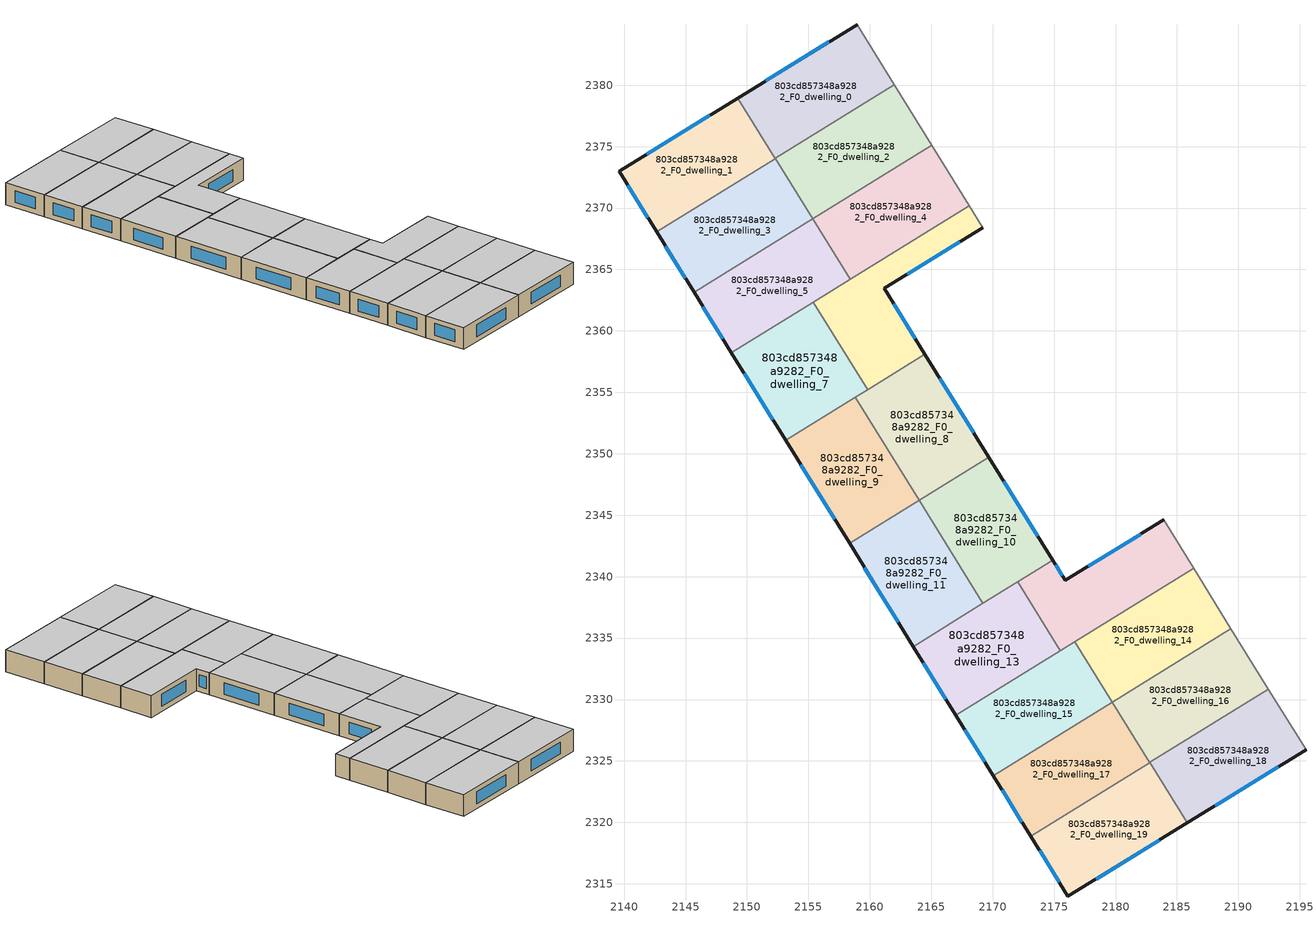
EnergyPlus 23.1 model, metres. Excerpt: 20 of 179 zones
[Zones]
803cd857348a9282_F0_dwelling_0
 floor ground (EU_floor_Construction): 2158.96,2384.92 2161.99,2380.03 2152.29,2374.03 2149.24,2378.95 z0
 wall outside (EU_wall_Construction): 2158.96,2384.92 2149.24,2378.95 z0:3
 wall adiabatic (EU_wall_Construction): 2161.99,2380.03 2158.96,2384.92 z0:3
 wall to 803cd857348a9282_F0_dwelling_1 (EU_wall_Construction): 2149.24,2378.95 2152.29,2374.03 z0:3
 wall to 803cd857348a9282_F0_dwelling_2 (EU_wall_Construction): 2152.32,2374.04 2161.99,2380.03 z0:3
 wall to 803cd857348a9282_F0_dwelling_3 (EU_wall_Construction): 2152.29,2374.03 2152.32,2374.04 z0:3
 window (EU_Window_Construction): 2156.68,2383.52 2151.53,2380.35 z0.7:2.3
 ceiling to 803cd857348a9282_F1_dwelling_0 (EU_floor_Construction): 2161.99,2380.03 2158.96,2384.92 2149.24,2378.95 2152.29,2374.03 z3
803cd857348a9282_F0_dwelling_1
 floor ground (EU_floor_Construction): 2149.24,2378.95 2152.29,2374.03 2142.65,2368.06 2139.59,2373 z0
 wall outside (EU_wall_Construction): 2149.24,2378.95 2139.59,2373 2142.65,2368.06 z0:3
 wall to 803cd857348a9282_F0_dwelling_3 (EU_wall_Construction): 2142.65,2368.06 2152.29,2374.03 z0:3
 window (EU_Window_Construction): 2146.98,2377.55 2141.85,2374.4 / 2140.31,2371.84 2141.93,2369.22 z0.7:2.3
 ceiling to 803cd857348a9282_F1_dwelling_1 (EU_floor_Construction): 2152.29,2374.03 2149.24,2378.95 2139.59,2373 2142.65,2368.06 z3
803cd857348a9282_F0_dwelling_10
 floor ground (EU_floor_Construction): 2169.69,2349.72 2174.88,2341.34 2169.21,2337.83 2164.02,2346.21 z0
 wall outside (EU_wall_Construction): 2174.88,2341.34 2169.69,2349.72 z0:3
 wall to 803cd857348a9282_F0_dwelling_11 (EU_wall_Construction): 2164.02,2346.21 2169.21,2337.83 z0:3
 wall to 803cd857348a9282_F0_dwelling_12 (EU_wall_Construction): 2172.03,2339.57 2174.88,2341.34 z0:3
 wall to 803cd857348a9282_F0_dwelling_8 (EU_wall_Construction): 2169.69,2349.72 2164.02,2346.21 z0:3
 wall to 803cd857348a9282_F0_dwelling_13 (EU_wall_Construction): 2169.21,2337.83 2172.03,2339.57 z0:3
 window (EU_Window_Construction): 2173.66,2343.31 2170.91,2347.75 z0.7:2.3
 ceiling to 803cd857348a9282_F1_dwelling_10 (EU_floor_Construction): 2174.88,2341.34 2169.69,2349.72 2164.02,2346.21 2169.21,2337.83 z3
803cd857348a9282_F0_dwelling_11
 floor ground (EU_floor_Construction): 2164.02,2346.21 2169.21,2337.83 2163.54,2334.32 2158.35,2342.7 z0
 wall outside (EU_wall_Construction): 2158.35,2342.7 2163.54,2334.32 z0:3
 wall to 803cd857348a9282_F0_dwelling_9 (EU_wall_Construction): 2164.02,2346.21 2158.35,2342.7 z0:3
 wall to 803cd857348a9282_F0_dwelling_13 (EU_wall_Construction): 2163.54,2334.32 2169.21,2337.83 z0:3
 window (EU_Window_Construction): 2159.57,2340.73 2162.32,2336.28 z0.7:2.3
 ceiling to 803cd857348a9282_F1_dwelling_11 (EU_floor_Construction): 2169.21,2337.83 2164.02,2346.21 2158.35,2342.7 2163.54,2334.32 z3
803cd857348a9282_F0_dwelling_12
 floor ground (EU_floor_Construction): 2183.92,2344.62 2186.35,2340.69 2175.5,2333.96 2172.03,2339.57 2174.88,2341.34 2175.9,2339.69 z0
 wall outside (EU_wall_Construction): 2183.92,2344.62 2175.9,2339.69 2174.88,2341.34 z0:3
 wall adiabatic (EU_wall_Construction): 2186.35,2340.69 2183.92,2344.62 z0:3
 wall to 803cd857348a9282_F0_dwelling_13 (EU_wall_Construction): 2172.03,2339.57 2175.5,2333.96 z0:3
 wall to 803cd857348a9282_F0_dwelling_14 (EU_wall_Construction): 2176.68,2334.7 2186.35,2340.69 z0:3
 wall to 803cd857348a9282_F0_dwelling_15 (EU_wall_Construction): 2175.5,2333.96 2176.68,2334.7 z0:3
 window (EU_Window_Construction): 2182.03,2343.46 2177.78,2340.85 / 2175.66,2340.08 2175.12,2340.95 z0.7:2.3
 ceiling to 803cd857348a9282_F1_dwelling_12 (EU_floor_Construction): 2186.35,2340.69 2183.92,2344.62 2175.9,2339.69 2174.88,2341.34 2172.03,2339.57 2175.5,2333.96 z3
803cd857348a9282_F0_dwelling_13
 floor ground (EU_floor_Construction): 2172.03,2339.57 2175.5,2333.96 2167.01,2328.71 2163.54,2334.32 z0
 wall outside (EU_wall_Construction): 2163.54,2334.32 2167.01,2328.71 z0:3
 wall to 803cd857348a9282_F0_dwelling_15 (EU_wall_Construction): 2167.01,2328.71 2175.5,2333.96 z0:3
 window (EU_Window_Construction): 2164.36,2333 2166.2,2330.03 z0.7:2.3
 ceiling to 803cd857348a9282_F1_dwelling_13 (EU_floor_Construction): 2175.5,2333.96 2172.03,2339.57 2163.54,2334.32 2167.01,2328.71 z3
803cd857348a9282_F0_dwelling_14
 floor ground (EU_floor_Construction): 2186.35,2340.69 2189.4,2335.77 2179.73,2329.78 2176.68,2334.7 z0
 wall to 803cd857348a9282_F0_dwelling_15 (EU_wall_Construction): 2176.68,2334.7 2179.73,2329.78 z0:3
 wall adiabatic (EU_wall_Construction): 2189.4,2335.77 2186.35,2340.69 z0:3
 wall to 803cd857348a9282_F0_dwelling_16 (EU_wall_Construction): 2179.73,2329.78 2189.4,2335.77 z0:3
 ceiling to 803cd857348a9282_F1_dwelling_14 (EU_floor_Construction): 2189.4,2335.77 2186.35,2340.69 2176.68,2334.7 2179.73,2329.78 z3
803cd857348a9282_F0_dwelling_15
 floor ground (EU_floor_Construction): 2176.68,2334.7 2179.73,2329.78 2170.06,2323.79 2167.01,2328.71 z0
 wall outside (EU_wall_Construction): 2167.01,2328.71 2170.06,2323.79 z0:3
 wall to 803cd857348a9282_F0_dwelling_17 (EU_wall_Construction): 2170.06,2323.79 2179.73,2329.78 z0:3
 window (EU_Window_Construction): 2167.73,2327.56 2169.34,2324.95 z0.7:2.3
 ceiling to 803cd857348a9282_F1_dwelling_15 (EU_floor_Construction): 2179.73,2329.78 2176.68,2334.7 2167.01,2328.71 2170.06,2323.79 z3
803cd857348a9282_F0_dwelling_16
 floor ground (EU_floor_Construction): 2189.4,2335.77 2192.44,2330.85 2182.77,2324.86 2179.72,2329.78 z0
 wall to 803cd857348a9282_F0_dwelling_17 (EU_wall_Construction): 2179.72,2329.78 2182.77,2324.86 z0:3
 wall adiabatic (EU_wall_Construction): 2192.44,2330.85 2189.4,2335.77 z0:3
 wall to 803cd857348a9282_F0_dwelling_18 (EU_wall_Construction): 2182.8,2324.88 2192.44,2330.85 z0:3
 wall to 803cd857348a9282_F0_dwelling_19 (EU_wall_Construction): 2182.77,2324.86 2182.8,2324.88 z0:3
 ceiling to 803cd857348a9282_F1_dwelling_16 (EU_floor_Construction): 2192.44,2330.85 2189.4,2335.77 2179.72,2329.78 2182.77,2324.86 z3
803cd857348a9282_F0_dwelling_17
 floor ground (EU_floor_Construction): 2179.72,2329.78 2182.77,2324.86 2173.1,2318.88 2170.06,2323.79 z0
 wall outside (EU_wall_Construction): 2170.06,2323.79 2173.1,2318.88 z0:3
 wall to 803cd857348a9282_F0_dwelling_19 (EU_wall_Construction): 2173.1,2318.88 2182.77,2324.86 z0:3
 window (EU_Window_Construction): 2170.77,2322.64 2172.39,2320.03 z0.7:2.3
 ceiling to 803cd857348a9282_F1_dwelling_17 (EU_floor_Construction): 2182.77,2324.86 2179.72,2329.78 2170.06,2323.79 2173.1,2318.88 z3
803cd857348a9282_F0_dwelling_18
 floor ground (EU_floor_Construction): 2192.44,2330.85 2195.5,2325.91 2185.84,2319.96 2182.8,2324.88 z0
 wall outside (EU_wall_Construction): 2185.84,2319.96 2195.5,2325.91 z0:3
 wall to 803cd857348a9282_F0_dwelling_19 (EU_wall_Construction): 2182.8,2324.88 2185.84,2319.96 z0:3
 wall adiabatic (EU_wall_Construction): 2195.5,2325.91 2192.44,2330.85 z0:3
 window (EU_Window_Construction): 2188.11,2321.36 2193.23,2324.51 z0.7:2.3
 ceiling to 803cd857348a9282_F1_dwelling_18 (EU_floor_Construction): 2195.5,2325.91 2192.44,2330.85 2182.8,2324.88 2185.84,2319.96 z3
803cd857348a9282_F0_dwelling_19
 floor ground (EU_floor_Construction): 2182.8,2324.88 2185.84,2319.96 2176.13,2313.99 2173.1,2318.88 z0
 wall outside (EU_wall_Construction): 2173.1,2318.88 2176.13,2313.99 2185.84,2319.96 z0:3
 window (EU_Window_Construction): 2178.41,2315.39 2183.56,2318.56 / 2173.81,2317.73 2175.42,2315.13 z0.7:2.3
 ceiling to 803cd857348a9282_F1_dwelling_19 (EU_floor_Construction): 2185.84,2319.96 2182.8,2324.88 2173.1,2318.88 2176.13,2313.99 z3
803cd857348a9282_F0_dwelling_2
 floor ground (EU_floor_Construction): 2161.99,2380.03 2165.03,2375.11 2155.36,2369.13 2152.32,2374.04 z0
 wall adiabatic (EU_wall_Construction): 2165.03,2375.11 2161.99,2380.03 z0:3
 wall to 803cd857348a9282_F0_dwelling_4 (EU_wall_Construction): 2155.36,2369.13 2165.03,2375.11 z0:3
 wall to 803cd857348a9282_F0_dwelling_3 (EU_wall_Construction): 2152.32,2374.04 2155.36,2369.13 z0:3
 ceiling to 803cd857348a9282_F1_dwelling_2 (EU_floor_Construction): 2165.03,2375.11 2161.99,2380.03 2152.32,2374.04 2155.36,2369.13 z3
803cd857348a9282_F0_dwelling_3
 floor ground (EU_floor_Construction): 2152.32,2374.04 2155.36,2369.13 2145.69,2363.14 2142.65,2368.06 z0
 wall outside (EU_wall_Construction): 2142.65,2368.06 2145.69,2363.14 z0:3
 wall to 803cd857348a9282_F0_dwelling_5 (EU_wall_Construction): 2145.69,2363.14 2155.36,2369.13 z0:3
 window (EU_Window_Construction): 2143.36,2366.9 2144.98,2364.29 z0.7:2.3
 ceiling to 803cd857348a9282_F1_dwelling_3 (EU_floor_Construction): 2155.36,2369.13 2152.32,2374.04 2142.65,2368.06 2145.69,2363.14 z3
803cd857348a9282_F0_dwelling_4
 floor ground (EU_floor_Construction): 2165.03,2375.11 2168.08,2370.2 2158.41,2364.21 2155.36,2369.13 z0
 wall adiabatic (EU_wall_Construction): 2168.08,2370.2 2165.03,2375.11 z0:3
 wall to 803cd857348a9282_F0_dwelling_5 (EU_wall_Construction): 2155.36,2369.13 2158.41,2364.21 z0:3
 wall to 803cd857348a9282_F0_dwelling_6 (EU_wall_Construction): 2158.41,2364.21 2168.08,2370.2 z0:3
 ceiling to 803cd857348a9282_F1_dwelling_4 (EU_floor_Construction): 2168.08,2370.2 2165.03,2375.11 2155.36,2369.13 2158.41,2364.21 z3
803cd857348a9282_F0_dwelling_5
 floor ground (EU_floor_Construction): 2155.36,2369.13 2158.41,2364.21 2148.74,2358.22 2145.69,2363.14 z0
 wall outside (EU_wall_Construction): 2145.69,2363.14 2148.74,2358.22 z0:3
 wall to 803cd857348a9282_F0_dwelling_7 (EU_wall_Construction): 2148.74,2358.22 2155.41,2362.35 z0:3
 wall to 803cd857348a9282_F0_dwelling_6 (EU_wall_Construction): 2155.41,2362.35 2158.41,2364.21 z0:3
 window (EU_Window_Construction): 2146.41,2361.99 2148.02,2359.38 z0.7:2.3
 ceiling to 803cd857348a9282_F1_dwelling_5 (EU_floor_Construction): 2158.41,2364.21 2155.36,2369.13 2145.69,2363.14 2148.74,2358.22 z3
803cd857348a9282_F0_dwelling_6
 floor ground (EU_floor_Construction): 2168.08,2370.2 2169.19,2368.4 2161.17,2363.47 2164.49,2358.11 2159.82,2355.22 2155.41,2362.35 z0
 wall outside (EU_wall_Construction): 2164.49,2358.11 2161.17,2363.47 2169.19,2368.4 z0:3
 wall to 803cd857348a9282_F0_dwelling_7 (EU_wall_Construction): 2155.41,2362.35 2159.82,2355.22 z0:3
 wall adiabatic (EU_wall_Construction): 2169.19,2368.4 2168.08,2370.2 z0:3
 wall to 803cd857348a9282_F0_dwelling_8 (EU_wall_Construction): 2159.82,2355.22 2164.49,2358.11 z0:3
 window (EU_Window_Construction): 2163.05,2364.63 2167.31,2367.24 / 2163.71,2359.37 2161.95,2362.21 z0.7:2.3
 ceiling to 803cd857348a9282_F1_dwelling_6 (EU_floor_Construction): 2164.49,2358.11 2161.17,2363.47 2169.19,2368.4 2168.08,2370.2 2155.41,2362.35 2159.82,2355.22 z3
803cd857348a9282_F0_dwelling_7
 floor ground (EU_floor_Construction): 2155.41,2362.35 2159.82,2355.22 2153.15,2351.09 2148.74,2358.22 z0
 wall outside (EU_wall_Construction): 2148.74,2358.22 2153.15,2351.09 z0:3
 wall to 803cd857348a9282_F0_dwelling_9 (EU_wall_Construction): 2153.15,2351.09 2158.82,2354.6 z0:3
 wall to 803cd857348a9282_F0_dwelling_8 (EU_wall_Construction): 2158.82,2354.6 2159.82,2355.22 z0:3
 window (EU_Window_Construction): 2149.77,2356.55 2152.12,2352.77 z0.7:2.3
 ceiling to 803cd857348a9282_F1_dwelling_7 (EU_floor_Construction): 2159.82,2355.22 2155.41,2362.35 2148.74,2358.22 2153.15,2351.09 z3
803cd857348a9282_F0_dwelling_8
 floor ground (EU_floor_Construction): 2164.49,2358.11 2169.69,2349.72 2164.02,2346.21 2158.82,2354.6 z0
 wall outside (EU_wall_Construction): 2169.69,2349.72 2164.49,2358.11 z0:3
 wall to 803cd857348a9282_F0_dwelling_9 (EU_wall_Construction): 2158.82,2354.6 2164.02,2346.21 z0:3
 window (EU_Window_Construction): 2168.47,2351.69 2165.71,2356.14 z0.7:2.3
 ceiling to 803cd857348a9282_F1_dwelling_8 (EU_floor_Construction): 2169.69,2349.72 2164.49,2358.11 2158.82,2354.6 2164.02,2346.21 z3
803cd857348a9282_F0_dwelling_9
 floor ground (EU_floor_Construction): 2158.82,2354.6 2164.02,2346.21 2158.35,2342.7 2153.15,2351.09 z0
 wall outside (EU_wall_Construction): 2153.15,2351.09 2158.35,2342.7 z0:3
 window (EU_Window_Construction): 2154.37,2349.12 2157.13,2344.67 z0.7:2.3
 ceiling to 803cd857348a9282_F1_dwelling_9 (EU_floor_Construction): 2164.02,2346.21 2158.82,2354.6 2153.15,2351.09 2158.35,2342.7 z3
[Building]
EU S2 Campaign: North Axis=0; Terrain=City; Solar Distribution=FullExterior
[Site:Location]
Budapest.Ferenc.Liszt.Intl.AP: Latitude=47.437; Longitude=19.256; Time Zone=1; Elevation=185
[SizingPeriod:WeatherFileDays]
AnnualSizingPeriod: Begin Month=1; Begin Day of Month=1; End Month=12; End Day of Month=31; Day of Week for Start Day=Monday; Use Weather File Daylight Saving Period=No; Use Weather File Rain and Snow Indicators=No
[MATERIAL]
EU_InternalMass_Material: Roughness=MediumRough; Thickness=0.1; Conductivity=1; Density=1800; Specific Heat=900; Thermal Absorptance=0.9; Solar Absorptance=0.7; Visible Absorptance=0.7
[MATERIAL:NOMASS] Roughness=MediumRough; Thermal Absorptance=0.9; Solar Absorptance=0.7; Visible Absorptance=0.7
Name | Thermal Resistance
EU_wall_NoMass | 0.832559
EU_floor_NoMass | 0.872794
[WINDOWMATERIAL:SIMPLEGLAZINGSYSTEM]
EU_Window_SimpleGlazing: UFactor=2.79869; Solar Heat Gain Coefficient=0.75; Visible Transmittance=0.75
[CONSTRUCTION]
EU_wall_Construction: EU_wall_NoMass
EU_floor_Construction: EU_floor_NoMass
EU_Window_Construction: EU_Window_SimpleGlazing
EU_InternalMass_Construction: EU_InternalMass_Material
[ZONE] Type=1; Multiplier=1; Ceiling Height=autocalculate; Floor Area=autocalculate; Part of Total Floor Area=Yes
Name | Volume
803cd857348a9282_F0_dwelling_0 | 197.353
803cd857348a9282_F0_dwelling_1 | 197.357
803cd857348a9282_F0_dwelling_10 | 197.372
803cd857348a9282_F0_dwelling_11 | 197.329
803cd857348a9282_F0_dwelling_12 | 197.355
803cd857348a9282_F0_dwelling_13 | 197.344
803cd857348a9282_F0_dwelling_14; 803cd857348a9282_F0_dwelling_2 | 197.336
803cd857348a9282_F0_dwelling_15 | 197.333
803cd857348a9282_F0_dwelling_16 | 197.364
803cd857348a9282_F0_dwelling_17; 803cd857348a9282_F0_dwelling_8 | 197.365
803cd857348a9282_F0_dwelling_18 | 197.339
803cd857348a9282_F0_dwelling_19; 803cd857348a9282_F0_dwelling_7 | 197.354
803cd857348a9282_F0_dwelling_3 | 197.318
803cd857348a9282_F0_dwelling_4; 803cd857348a9282_F0_dwelling_5 | 197.348
803cd857348a9282_F0_dwelling_6 | 197.342
803cd857348a9282_F0_dwelling_9 | 197.322
[INTERNALMASS] Construction=EU_InternalMass_Construction
Name | Zone or ZoneList | Surface Area
803cd857348a9282_F0_dwelling_0_EU_InternalMass | 803cd857348a9282_F0_dwelling_0 | 65.7836
803cd857348a9282_F0_dwelling_1_EU_InternalMass | 803cd857348a9282_F0_dwelling_1 | 65.7851
803cd857348a9282_F0_dwelling_2_EU_InternalMass | 803cd857348a9282_F0_dwelling_2 | 65.7787
803cd857348a9282_F0_dwelling_3_EU_InternalMass | 803cd857348a9282_F0_dwelling_3 | 65.7709
803cd857348a9282_F0_dwelling_4_EU_InternalMass | 803cd857348a9282_F0_dwelling_4 | 65.7838
803cd857348a9282_F0_dwelling_5_EU_InternalMass | 803cd857348a9282_F0_dwelling_5 | 65.7813
803cd857348a9282_F0_dwelling_6_EU_InternalMass | 803cd857348a9282_F0_dwelling_6 | 65.7794
803cd857348a9282_F0_dwelling_7_EU_InternalMass | 803cd857348a9282_F0_dwelling_7 | 65.7839
803cd857348a9282_F0_dwelling_8_EU_InternalMass | 803cd857348a9282_F0_dwelling_8 | 65.7864
803cd857348a9282_F0_dwelling_9_EU_InternalMass | 803cd857348a9282_F0_dwelling_9 | 65.7741
803cd857348a9282_F0_dwelling_10_EU_InternalMass | 803cd857348a9282_F0_dwelling_10 | 65.7834
803cd857348a9282_F0_dwelling_11_EU_InternalMass | 803cd857348a9282_F0_dwelling_11 | 65.7769
803cd857348a9282_F0_dwelling_12_EU_InternalMass | 803cd857348a9282_F0_dwelling_12 | 65.786
803cd857348a9282_F0_dwelling_13_EU_InternalMass | 803cd857348a9282_F0_dwelling_13 | 65.7796
803cd857348a9282_F0_dwelling_14_EU_InternalMass | 803cd857348a9282_F0_dwelling_14 | 65.7787
803cd857348a9282_F0_dwelling_15_EU_InternalMass | 803cd857348a9282_F0_dwelling_15 | 65.7773
803cd857348a9282_F0_dwelling_16_EU_InternalMass | 803cd857348a9282_F0_dwelling_16 | 65.7892
803cd857348a9282_F0_dwelling_17_EU_InternalMass | 803cd857348a9282_F0_dwelling_17 | 65.7868
803cd857348a9282_F0_dwelling_18_EU_InternalMass | 803cd857348a9282_F0_dwelling_18 | 65.7796
803cd857348a9282_F0_dwelling_19_EU_InternalMass | 803cd857348a9282_F0_dwelling_19 | 65.7836
[OTHEREQUIPMENT] Fuel Type=Electricity; Design Level Calculation Method=Watts/Area; Power per Zone Floor Area=1; Fraction Latent=0; Fraction Radiant=0; Fraction Lost=0; Carbon Dioxide Generation Rate=0; EndUse Subcategory=EU_Step8_InternalGains
Name | Zone or ZoneList or Space or SpaceList | Schedule
EU_Step8_InternalGain_803cd857348a9282_F0_dwelling_0_f000 | 803cd857348a9282_F0_dwelling_0 | EU_Step8_GainSchedule_803cd857348a9282_F0_dwelling_0_f000
EU_Step8_InternalGain_803cd857348a9282_F0_dwelling_1_f000 | 803cd857348a9282_F0_dwelling_1 | EU_Step8_GainSchedule_803cd857348a9282_F0_dwelling_1_f000
EU_Step8_InternalGain_803cd857348a9282_F0_dwelling_2_f000 | 803cd857348a9282_F0_dwelling_2 | EU_Step8_GainSchedule_803cd857348a9282_F0_dwelling_2_f000
EU_Step8_InternalGain_803cd857348a9282_F0_dwelling_3_f000 | 803cd857348a9282_F0_dwelling_3 | EU_Step8_GainSchedule_803cd857348a9282_F0_dwelling_3_f000
EU_Step8_InternalGain_803cd857348a9282_F0_dwelling_4_f000 | 803cd857348a9282_F0_dwelling_4 | EU_Step8_GainSchedule_803cd857348a9282_F0_dwelling_4_f000
EU_Step8_InternalGain_803cd857348a9282_F0_dwelling_5_f000 | 803cd857348a9282_F0_dwelling_5 | EU_Step8_GainSchedule_803cd857348a9282_F0_dwelling_5_f000
EU_Step8_InternalGain_803cd857348a9282_F0_dwelling_6_f000 | 803cd857348a9282_F0_dwelling_6 | EU_Step8_GainSchedule_803cd857348a9282_F0_dwelling_6_f000
EU_Step8_InternalGain_803cd857348a9282_F0_dwelling_7_f000 | 803cd857348a9282_F0_dwelling_7 | EU_Step8_GainSchedule_803cd857348a9282_F0_dwelling_7_f000
EU_Step8_InternalGain_803cd857348a9282_F0_dwelling_8_f000 | 803cd857348a9282_F0_dwelling_8 | EU_Step8_GainSchedule_803cd857348a9282_F0_dwelling_8_f000
EU_Step8_InternalGain_803cd857348a9282_F0_dwelling_9_f000 | 803cd857348a9282_F0_dwelling_9 | EU_Step8_GainSchedule_803cd857348a9282_F0_dwelling_9_f000
EU_Step8_InternalGain_803cd857348a9282_F0_dwelling_10_f000 | 803cd857348a9282_F0_dwelling_10 | EU_Step8_GainSchedule_803cd857348a9282_F0_dwelling_10_f000
EU_Step8_InternalGain_803cd857348a9282_F0_dwelling_11_f000 | 803cd857348a9282_F0_dwelling_11 | EU_Step8_GainSchedule_803cd857348a9282_F0_dwelling_11_f000
EU_Step8_InternalGain_803cd857348a9282_F0_dwelling_12_f000 | 803cd857348a9282_F0_dwelling_12 | EU_Step8_GainSchedule_803cd857348a9282_F0_dwelling_12_f000
EU_Step8_InternalGain_803cd857348a9282_F0_dwelling_13_f000 | 803cd857348a9282_F0_dwelling_13 | EU_Step8_GainSchedule_803cd857348a9282_F0_dwelling_13_f000
EU_Step8_InternalGain_803cd857348a9282_F0_dwelling_14_f000 | 803cd857348a9282_F0_dwelling_14 | EU_Step8_GainSchedule_803cd857348a9282_F0_dwelling_14_f000
EU_Step8_InternalGain_803cd857348a9282_F0_dwelling_15_f000 | 803cd857348a9282_F0_dwelling_15 | EU_Step8_GainSchedule_803cd857348a9282_F0_dwelling_15_f000
EU_Step8_InternalGain_803cd857348a9282_F0_dwelling_16_f000 | 803cd857348a9282_F0_dwelling_16 | EU_Step8_GainSchedule_803cd857348a9282_F0_dwelling_16_f000
EU_Step8_InternalGain_803cd857348a9282_F0_dwelling_17_f000 | 803cd857348a9282_F0_dwelling_17 | EU_Step8_GainSchedule_803cd857348a9282_F0_dwelling_17_f000
EU_Step8_InternalGain_803cd857348a9282_F0_dwelling_18_f000 | 803cd857348a9282_F0_dwelling_18 | EU_Step8_GainSchedule_803cd857348a9282_F0_dwelling_18_f000
EU_Step8_InternalGain_803cd857348a9282_F0_dwelling_19_f000 | 803cd857348a9282_F0_dwelling_19 | EU_Step8_GainSchedule_803cd857348a9282_F0_dwelling_19_f000
[ZONEVENTILATION:DESIGNFLOWRATE] Schedule=EU_AlwaysOn; Design Flow Rate Calculation Method=AirChanges/Hour; Air Changes per Hour=0.475469; Ventilation Type=Natural; Fan Pressure Rise=0; Fan Total Efficiency=1; Constant Term Coefficient=1; Temperature Term Coefficient=0; Velocity Term Coefficient=0; Velocity Squared Term Coefficient=0; Minimum Indoor Temperature=-100; Maximum Indoor Temperature=100; Delta Temperature=-100; Minimum Outdoor Temperature=-100; Maximum Outdoor Temperature=100; Maximum Wind Speed=40
Name | Zone or ZoneList or Space or SpaceList
EU_ConstantAir_803cd857348a9282_F0_dwelling_0 | 803cd857348a9282_F0_dwelling_0
EU_ConstantAir_803cd857348a9282_F0_dwelling_1 | 803cd857348a9282_F0_dwelling_1
EU_ConstantAir_803cd857348a9282_F0_dwelling_2 | 803cd857348a9282_F0_dwelling_2
EU_ConstantAir_803cd857348a9282_F0_dwelling_3 | 803cd857348a9282_F0_dwelling_3
EU_ConstantAir_803cd857348a9282_F0_dwelling_4 | 803cd857348a9282_F0_dwelling_4
EU_ConstantAir_803cd857348a9282_F0_dwelling_5 | 803cd857348a9282_F0_dwelling_5
EU_ConstantAir_803cd857348a9282_F0_dwelling_6 | 803cd857348a9282_F0_dwelling_6
EU_ConstantAir_803cd857348a9282_F0_dwelling_7 | 803cd857348a9282_F0_dwelling_7
EU_ConstantAir_803cd857348a9282_F0_dwelling_8 | 803cd857348a9282_F0_dwelling_8
EU_ConstantAir_803cd857348a9282_F0_dwelling_9 | 803cd857348a9282_F0_dwelling_9
EU_ConstantAir_803cd857348a9282_F0_dwelling_10 | 803cd857348a9282_F0_dwelling_10
EU_ConstantAir_803cd857348a9282_F0_dwelling_11 | 803cd857348a9282_F0_dwelling_11
EU_ConstantAir_803cd857348a9282_F0_dwelling_12 | 803cd857348a9282_F0_dwelling_12
EU_ConstantAir_803cd857348a9282_F0_dwelling_13 | 803cd857348a9282_F0_dwelling_13
EU_ConstantAir_803cd857348a9282_F0_dwelling_14 | 803cd857348a9282_F0_dwelling_14
EU_ConstantAir_803cd857348a9282_F0_dwelling_15 | 803cd857348a9282_F0_dwelling_15
EU_ConstantAir_803cd857348a9282_F0_dwelling_16 | 803cd857348a9282_F0_dwelling_16
EU_ConstantAir_803cd857348a9282_F0_dwelling_17 | 803cd857348a9282_F0_dwelling_17
EU_ConstantAir_803cd857348a9282_F0_dwelling_18 | 803cd857348a9282_F0_dwelling_18
EU_ConstantAir_803cd857348a9282_F0_dwelling_19 | 803cd857348a9282_F0_dwelling_19
[HVACTEMPLATE:THERMOSTAT] Constant Heating Setpoint=20; Constant Cooling Setpoint=50
EU_HeatOnly_803cd857348a9282_F0_dwelling_0; EU_HeatOnly_803cd857348a9282_F0_dwelling_1; EU_HeatOnly_803cd857348a9282_F0_dwelling_2; EU_HeatOnly_803cd857348a9282_F0_dwelling_3; EU_HeatOnly_803cd857348a9282_F0_dwelling_4; EU_HeatOnly_803cd857348a9282_F0_dwelling_5; EU_HeatOnly_803cd857348a9282_F0_dwelling_6; EU_HeatOnly_803cd857348a9282_F0_dwelling_7; EU_HeatOnly_803cd857348a9282_F0_dwelling_8; EU_HeatOnly_803cd857348a9282_F0_dwelling_9; EU_HeatOnly_803cd857348a9282_F0_dwelling_10; EU_HeatOnly_803cd857348a9282_F0_dwelling_11; EU_HeatOnly_803cd857348a9282_F0_dwelling_12; EU_HeatOnly_803cd857348a9282_F0_dwelling_13; EU_HeatOnly_803cd857348a9282_F0_dwelling_14; EU_HeatOnly_803cd857348a9282_F0_dwelling_15; EU_HeatOnly_803cd857348a9282_F0_dwelling_16; EU_HeatOnly_803cd857348a9282_F0_dwelling_17; EU_HeatOnly_803cd857348a9282_F0_dwelling_18; EU_HeatOnly_803cd857348a9282_F0_dwelling_19; EU_HeatOnly_803cd857348a9282_F1_dwelling_0; EU_HeatOnly_803cd857348a9282_F1_dwelling_1; EU_HeatOnly_803cd857348a9282_F1_dwelling_2; EU_HeatOnly_803cd857348a9282_F1_dwelling_3; EU_HeatOnly_803cd857348a9282_F1_dwelling_4; EU_HeatOnly_803cd857348a9282_F1_dwelling_5; EU_HeatOnly_803cd857348a9282_F1_dwelling_6; EU_HeatOnly_803cd857348a9282_F1_dwelling_7; EU_HeatOnly_803cd857348a9282_F1_dwelling_8; EU_HeatOnly_803cd857348a9282_F1_dwelling_9; EU_HeatOnly_803cd857348a9282_F1_dwelling_10; EU_HeatOnly_803cd857348a9282_F1_dwelling_11; EU_HeatOnly_803cd857348a9282_F1_dwelling_12; EU_HeatOnly_803cd857348a9282_F1_dwelling_13; EU_HeatOnly_803cd857348a9282_F1_dwelling_14; EU_HeatOnly_803cd857348a9282_F1_dwelling_15; EU_HeatOnly_803cd857348a9282_F1_dwelling_16; EU_HeatOnly_803cd857348a9282_F1_dwelling_17; EU_HeatOnly_803cd857348a9282_F1_dwelling_18; EU_HeatOnly_803cd857348a9282_F1_dwelling_19; EU_HeatOnly_803cd857348a9282_F2_dwelling_0; EU_HeatOnly_803cd857348a9282_F2_dwelling_1; EU_HeatOnly_803cd857348a9282_F2_dwelling_2; EU_HeatOnly_803cd857348a9282_F2_dwelling_3; EU_HeatOnly_803cd857348a9282_F2_dwelling_4; EU_HeatOnly_803cd857348a9282_F2_dwelling_5; EU_HeatOnly_803cd857348a9282_F2_dwelling_6; EU_HeatOnly_803cd857348a9282_F2_dwelling_7; EU_HeatOnly_803cd857348a9282_F2_dwelling_8; EU_HeatOnly_803cd857348a9282_F2_dwelling_9; EU_HeatOnly_803cd857348a9282_F2_dwelling_10; EU_HeatOnly_803cd857348a9282_F2_dwelling_11; EU_HeatOnly_803cd857348a9282_F2_dwelling_12; EU_HeatOnly_803cd857348a9282_F2_dwelling_13; EU_HeatOnly_803cd857348a9282_F2_dwelling_14; EU_HeatOnly_803cd857348a9282_F2_dwelling_15; EU_HeatOnly_803cd857348a9282_F2_dwelling_16; EU_HeatOnly_803cd857348a9282_F2_dwelling_17; EU_HeatOnly_803cd857348a9282_F2_dwelling_18; EU_HeatOnly_803cd857348a9282_F2_dwelling_19; EU_HeatOnly_803cd857348a9282_F3_dwelling_0; EU_HeatOnly_803cd857348a9282_F3_dwelling_1; EU_HeatOnly_803cd857348a9282_F3_dwelling_2; EU_HeatOnly_803cd857348a9282_F3_dwelling_3; EU_HeatOnly_803cd857348a9282_F3_dwelling_4; EU_HeatOnly_803cd857348a9282_F3_dwelling_5; EU_HeatOnly_803cd857348a9282_F3_dwelling_6; EU_HeatOnly_803cd857348a9282_F3_dwelling_7; EU_HeatOnly_803cd857348a9282_F3_dwelling_8; EU_HeatOnly_803cd857348a9282_F3_dwelling_9; EU_HeatOnly_803cd857348a9282_F3_dwelling_10; EU_HeatOnly_803cd857348a9282_F3_dwelling_11; EU_HeatOnly_803cd857348a9282_F3_dwelling_12; EU_HeatOnly_803cd857348a9282_F3_dwelling_13; EU_HeatOnly_803cd857348a9282_F3_dwelling_14; EU_HeatOnly_803cd857348a9282_F3_dwelling_15; EU_HeatOnly_803cd857348a9282_F3_dwelling_16; EU_HeatOnly_803cd857348a9282_F3_dwelling_17; EU_HeatOnly_803cd857348a9282_F3_dwelling_18; EU_HeatOnly_803cd857348a9282_F3_dwelling_19; EU_HeatOnly_803cd857348a9282_F4_dwelling_0; EU_HeatOnly_803cd857348a9282_F4_dwelling_1; EU_HeatOnly_803cd857348a9282_F4_dwelling_2; EU_HeatOnly_803cd857348a9282_F4_dwelling_3; EU_HeatOnly_803cd857348a9282_F4_dwelling_4; EU_HeatOnly_803cd857348a9282_F4_dwelling_5; EU_HeatOnly_803cd857348a9282_F4_dwelling_6; EU_HeatOnly_803cd857348a9282_F4_dwelling_7; EU_HeatOnly_803cd857348a9282_F4_dwelling_8; EU_HeatOnly_803cd857348a9282_F4_dwelling_9; EU_HeatOnly_803cd857348a9282_F4_dwelling_10; EU_HeatOnly_803cd857348a9282_F4_dwelling_11; EU_HeatOnly_803cd857348a9282_F4_dwelling_12; EU_HeatOnly_803cd857348a9282_F4_dwelling_13; EU_HeatOnly_803cd857348a9282_F4_dwelling_14; EU_HeatOnly_803cd857348a9282_F4_dwelling_15; EU_HeatOnly_803cd857348a9282_F4_dwelling_16; EU_HeatOnly_803cd857348a9282_F4_dwelling_17; EU_HeatOnly_803cd857348a9282_F4_dwelling_18; EU_HeatOnly_803cd857348a9282_F4_dwelling_19; EU_HeatOnly_803cd857348a9282_F5_dwelling_0; EU_HeatOnly_803cd857348a9282_F5_dwelling_1; EU_HeatOnly_803cd857348a9282_F5_dwelling_2; EU_HeatOnly_803cd857348a9282_F5_dwelling_3; EU_HeatOnly_803cd857348a9282_F5_dwelling_4; EU_HeatOnly_803cd857348a9282_F5_dwelling_5; EU_HeatOnly_803cd857348a9282_F5_dwelling_6; EU_HeatOnly_803cd857348a9282_F5_dwelling_7; EU_HeatOnly_803cd857348a9282_F5_dwelling_8; EU_HeatOnly_803cd857348a9282_F5_dwelling_9; EU_HeatOnly_803cd857348a9282_F5_dwelling_10; EU_HeatOnly_803cd857348a9282_F5_dwelling_11; EU_HeatOnly_803cd857348a9282_F5_dwelling_12; EU_HeatOnly_803cd857348a9282_F5_dwelling_13; EU_HeatOnly_803cd857348a9282_F5_dwelling_14; EU_HeatOnly_803cd857348a9282_F5_dwelling_15; EU_HeatOnly_803cd857348a9282_F5_dwelling_16; EU_HeatOnly_803cd857348a9282_F5_dwelling_17; EU_HeatOnly_803cd857348a9282_F5_dwelling_18; EU_HeatOnly_803cd857348a9282_F5_dwelling_19; EU_HeatOnly_803cd857348a9282_F6_dwelling_0; EU_HeatOnly_803cd857348a9282_F6_dwelling_1; EU_HeatOnly_803cd857348a9282_F6_dwelling_2; EU_HeatOnly_803cd857348a9282_F6_dwelling_3; EU_HeatOnly_803cd857348a9282_F6_dwelling_4; EU_HeatOnly_803cd857348a9282_F6_dwelling_5; EU_HeatOnly_803cd857348a9282_F6_dwelling_6; EU_HeatOnly_803cd857348a9282_F6_dwelling_7; EU_HeatOnly_803cd857348a9282_F6_dwelling_8; EU_HeatOnly_803cd857348a9282_F6_dwelling_9; EU_HeatOnly_803cd857348a9282_F6_dwelling_10; EU_HeatOnly_803cd857348a9282_F6_dwelling_11; EU_HeatOnly_803cd857348a9282_F6_dwelling_12; EU_HeatOnly_803cd857348a9282_F6_dwelling_13; EU_HeatOnly_803cd857348a9282_F6_dwelling_14; EU_HeatOnly_803cd857348a9282_F6_dwelling_15; EU_HeatOnly_803cd857348a9282_F6_dwelling_16; EU_HeatOnly_803cd857348a9282_F6_dwelling_17; EU_HeatOnly_803cd857348a9282_F6_dwelling_18; EU_HeatOnly_803cd857348a9282_F6_dwelling_19; EU_HeatOnly_803cd857348a9282_F7_dwelling_0; EU_HeatOnly_803cd857348a9282_F7_dwelling_1; EU_HeatOnly_803cd857348a9282_F7_dwelling_2; EU_HeatOnly_803cd857348a9282_F7_dwelling_3; EU_HeatOnly_803cd857348a9282_F7_dwelling_4; EU_HeatOnly_803cd857348a9282_F7_dwelling_5; EU_HeatOnly_803cd857348a9282_F7_dwelling_6; EU_HeatOnly_803cd857348a9282_F7_dwelling_7; EU_HeatOnly_803cd857348a9282_F7_dwelling_8; EU_HeatOnly_803cd857348a9282_F7_dwelling_9; EU_HeatOnly_803cd857348a9282_F7_dwelling_10; EU_HeatOnly_803cd857348a9282_F7_dwelling_11; EU_HeatOnly_803cd857348a9282_F7_dwelling_12; EU_HeatOnly_803cd857348a9282_F7_dwelling_13; EU_HeatOnly_803cd857348a9282_F7_dwelling_14; EU_HeatOnly_803cd857348a9282_F7_dwelling_15; EU_HeatOnly_803cd857348a9282_F7_dwelling_16; EU_HeatOnly_803cd857348a9282_F7_dwelling_17; EU_HeatOnly_803cd857348a9282_F7_dwelling_18; EU_HeatOnly_803cd857348a9282_F7_dwelling_19; EU_HeatOnly_803cd857348a9282_F8_dwelling_0; EU_HeatOnly_803cd857348a9282_F8_dwelling_1; EU_HeatOnly_803cd857348a9282_F8_dwelling_2; EU_HeatOnly_803cd857348a9282_F8_dwelling_3; EU_HeatOnly_803cd857348a9282_F8_dwelling_4; EU_HeatOnly_803cd857348a9282_F8_dwelling_5; EU_HeatOnly_803cd857348a9282_F8_dwelling_6; EU_HeatOnly_803cd857348a9282_F8_dwelling_7; EU_HeatOnly_803cd857348a9282_F8_dwelling_8; EU_HeatOnly_803cd857348a9282_F8_dwelling_9; EU_HeatOnly_803cd857348a9282_F8_dwelling_10; EU_HeatOnly_803cd857348a9282_F8_dwelling_11; EU_HeatOnly_803cd857348a9282_F8_dwelling_12; EU_HeatOnly_803cd857348a9282_F8_dwelling_13; EU_HeatOnly_803cd857348a9282_F8_dwelling_14; EU_HeatOnly_803cd857348a9282_F8_dwelling_15; EU_HeatOnly_803cd857348a9282_F8_dwelling_16; EU_HeatOnly_803cd857348a9282_F8_dwelling_17; EU_HeatOnly_803cd857348a9282_F8_dwelling_18
[HVACTEMPLATE:ZONE:IDEALLOADSAIRSYSTEM] System Availability Schedule=EU_AlwaysOn; Maximum Heating Supply Air Temperature=50; Minimum Cooling Supply Air Temperature=13; Maximum Heating Supply Air Humidity Ratio=0.0156; Minimum Cooling Supply Air Humidity Ratio=0.0077; Heating Limit=NoLimit; Cooling Limit=NoLimit; Heating Availability Schedule=EU_AlwaysOn; Cooling Availability Schedule=EU_CoolingOff; Dehumidification Control Type=ConstantSensibleHeatRatio; Cooling Sensible Heat Ratio=0.7; Dehumidification Setpoint=60; Humidification Control Type=None; Humidification Setpoint=30; Outdoor Air Method=None; Outdoor Air Flow Rate per Person=0.00944; Outdoor Air Flow Rate per Zone Floor Area=0; Outdoor Air Flow Rate per Zone=0; Demand Controlled Ventilation Type=None; Outdoor Air Economizer Type=NoEconomizer; Heat Recovery Type=None; Sensible Heat Recovery Effectiveness=0.7; Latent Heat Recovery Effectiveness=0.65
Name | Template Thermostat
803cd857348a9282_F0_dwelling_0 | EU_HeatOnly_803cd857348a9282_F0_dwelling_0
803cd857348a9282_F0_dwelling_1 | EU_HeatOnly_803cd857348a9282_F0_dwelling_1
803cd857348a9282_F0_dwelling_2 | EU_HeatOnly_803cd857348a9282_F0_dwelling_2
803cd857348a9282_F0_dwelling_3 | EU_HeatOnly_803cd857348a9282_F0_dwelling_3
803cd857348a9282_F0_dwelling_4 | EU_HeatOnly_803cd857348a9282_F0_dwelling_4
803cd857348a9282_F0_dwelling_5 | EU_HeatOnly_803cd857348a9282_F0_dwelling_5
803cd857348a9282_F0_dwelling_6 | EU_HeatOnly_803cd857348a9282_F0_dwelling_6
803cd857348a9282_F0_dwelling_7 | EU_HeatOnly_803cd857348a9282_F0_dwelling_7
803cd857348a9282_F0_dwelling_8 | EU_HeatOnly_803cd857348a9282_F0_dwelling_8
803cd857348a9282_F0_dwelling_9 | EU_HeatOnly_803cd857348a9282_F0_dwelling_9
803cd857348a9282_F0_dwelling_10 | EU_HeatOnly_803cd857348a9282_F0_dwelling_10
803cd857348a9282_F0_dwelling_11 | EU_HeatOnly_803cd857348a9282_F0_dwelling_11
803cd857348a9282_F0_dwelling_12 | EU_HeatOnly_803cd857348a9282_F0_dwelling_12
803cd857348a9282_F0_dwelling_13 | EU_HeatOnly_803cd857348a9282_F0_dwelling_13
803cd857348a9282_F0_dwelling_14 | EU_HeatOnly_803cd857348a9282_F0_dwelling_14
803cd857348a9282_F0_dwelling_15 | EU_HeatOnly_803cd857348a9282_F0_dwelling_15
803cd857348a9282_F0_dwelling_16 | EU_HeatOnly_803cd857348a9282_F0_dwelling_16
803cd857348a9282_F0_dwelling_17 | EU_HeatOnly_803cd857348a9282_F0_dwelling_17
803cd857348a9282_F0_dwelling_18 | EU_HeatOnly_803cd857348a9282_F0_dwelling_18
803cd857348a9282_F0_dwelling_19 | EU_HeatOnly_803cd857348a9282_F0_dwelling_19
[SIZING:ZONE] Zone Cooling Design Supply Air Temperature Input Method=SupplyAirTemperature; Zone Cooling Design Supply Air Temperature=13; Zone Heating Design Supply Air Temperature Input Method=SupplyAirTemperature; Zone Heating Design Supply Air Temperature=50; Zone Cooling Design Supply Air Humidity Ratio=0.008; Zone Heating Design Supply Air Humidity Ratio=0.008; Cooling Design Air Flow Method=DesignDay; Cooling Design Air Flow Rate=0; Cooling Minimum Air Flow per Zone Floor Area=0.000762; Cooling Minimum Air Flow=0; Cooling Minimum Air Flow Fraction=0.2; Heating Design Air Flow Method=DesignDay; Heating Design Air Flow Rate=0; Heating Maximum Air Flow per Zone Floor Area=0.002032; Heating Maximum Air Flow=0.141576; Heating Maximum Air Flow Fraction=0.3; Account for Dedicated Outdoor Air System=No; Dedicated Outdoor Air System Control Strategy=NeutralSupplyAir; Dedicated Outdoor Air Low Setpoint Temperature for Design=autosize; Dedicated Outdoor Air High Setpoint Temperature for Design=autosize; Zone Load Sizing Method=Sensible Load Only No Latent Load; Zone Latent Cooling Design Supply Air Humidity Ratio Input Method=HumidityRatioDifference; Zone Cooling Design Supply Air Humidity Ratio Difference=0.005; Zone Latent Heating Design Supply Air Humidity Ratio Input Method=HumidityRatioDifference; Zone Humidification Design Supply Air Humidity Ratio Difference=0.005
803cd857348a9282_F0_dwelling_0; 803cd857348a9282_F0_dwelling_1; 803cd857348a9282_F0_dwelling_2; 803cd857348a9282_F0_dwelling_3; 803cd857348a9282_F0_dwelling_4; 803cd857348a9282_F0_dwelling_5; 803cd857348a9282_F0_dwelling_6; 803cd857348a9282_F0_dwelling_7; 803cd857348a9282_F0_dwelling_8; 803cd857348a9282_F0_dwelling_9; 803cd857348a9282_F0_dwelling_10; 803cd857348a9282_F0_dwelling_11; 803cd857348a9282_F0_dwelling_12; 803cd857348a9282_F0_dwelling_13; 803cd857348a9282_F0_dwelling_14; 803cd857348a9282_F0_dwelling_15; 803cd857348a9282_F0_dwelling_16; 803cd857348a9282_F0_dwelling_17; 803cd857348a9282_F0_dwelling_18; 803cd857348a9282_F0_dwelling_19
[SCHEDULE:CONSTANT]
Name | Hourly Value
EU_AlwaysOn | 1
EU_CoolingOff | 0
[SCHEDULE:FILE] Column Number=1; Rows to Skip at Top=0; Number of Hours of Data=8760; Column Separator=Comma; Interpolate to Timestep=No; Minutes per Item=60; Adjust Schedule for Daylight Savings=Yes
Name | File
EU_Step8_GainSchedule_803cd857348a9282_F0_dwelling_0_f000 | ../../schedules/803cd857348a9282/803cd857348a9282_F0_dwelling_0_f000_gain.csv
EU_Step8_GainSchedule_803cd857348a9282_F0_dwelling_1_f000 | ../../schedules/803cd857348a9282/803cd857348a9282_F0_dwelling_1_f000_gain.csv
EU_Step8_GainSchedule_803cd857348a9282_F0_dwelling_2_f000 | ../../schedules/803cd857348a9282/803cd857348a9282_F0_dwelling_2_f000_gain.csv
EU_Step8_GainSchedule_803cd857348a9282_F0_dwelling_3_f000 | ../../schedules/803cd857348a9282/803cd857348a9282_F0_dwelling_3_f000_gain.csv
EU_Step8_GainSchedule_803cd857348a9282_F0_dwelling_4_f000 | ../../schedules/803cd857348a9282/803cd857348a9282_F0_dwelling_4_f000_gain.csv
EU_Step8_GainSchedule_803cd857348a9282_F0_dwelling_5_f000 | ../../schedules/803cd857348a9282/803cd857348a9282_F0_dwelling_5_f000_gain.csv
EU_Step8_GainSchedule_803cd857348a9282_F0_dwelling_6_f000 | ../../schedules/803cd857348a9282/803cd857348a9282_F0_dwelling_6_f000_gain.csv
EU_Step8_GainSchedule_803cd857348a9282_F0_dwelling_7_f000 | ../../schedules/803cd857348a9282/803cd857348a9282_F0_dwelling_7_f000_gain.csv
EU_Step8_GainSchedule_803cd857348a9282_F0_dwelling_8_f000 | ../../schedules/803cd857348a9282/803cd857348a9282_F0_dwelling_8_f000_gain.csv
EU_Step8_GainSchedule_803cd857348a9282_F0_dwelling_9_f000 | ../../schedules/803cd857348a9282/803cd857348a9282_F0_dwelling_9_f000_gain.csv
EU_Step8_GainSchedule_803cd857348a9282_F0_dwelling_10_f000 | ../../schedules/803cd857348a9282/803cd857348a9282_F0_dwelling_10_f000_gain.csv
EU_Step8_GainSchedule_803cd857348a9282_F0_dwelling_11_f000 | ../../schedules/803cd857348a9282/803cd857348a9282_F0_dwelling_11_f000_gain.csv
EU_Step8_GainSchedule_803cd857348a9282_F0_dwelling_12_f000 | ../../schedules/803cd857348a9282/803cd857348a9282_F0_dwelling_12_f000_gain.csv
EU_Step8_GainSchedule_803cd857348a9282_F0_dwelling_13_f000 | ../../schedules/803cd857348a9282/803cd857348a9282_F0_dwelling_13_f000_gain.csv
EU_Step8_GainSchedule_803cd857348a9282_F0_dwelling_14_f000 | ../../schedules/803cd857348a9282/803cd857348a9282_F0_dwelling_14_f000_gain.csv
EU_Step8_GainSchedule_803cd857348a9282_F0_dwelling_15_f000 | ../../schedules/803cd857348a9282/803cd857348a9282_F0_dwelling_15_f000_gain.csv
EU_Step8_GainSchedule_803cd857348a9282_F0_dwelling_16_f000 | ../../schedules/803cd857348a9282/803cd857348a9282_F0_dwelling_16_f000_gain.csv
EU_Step8_GainSchedule_803cd857348a9282_F0_dwelling_17_f000 | ../../schedules/803cd857348a9282/803cd857348a9282_F0_dwelling_17_f000_gain.csv
EU_Step8_GainSchedule_803cd857348a9282_F0_dwelling_18_f000 | ../../schedules/803cd857348a9282/803cd857348a9282_F0_dwelling_18_f000_gain.csv
EU_Step8_GainSchedule_803cd857348a9282_F0_dwelling_19_f000 | ../../schedules/803cd857348a9282/803cd857348a9282_F0_dwelling_19_f000_gain.csv
